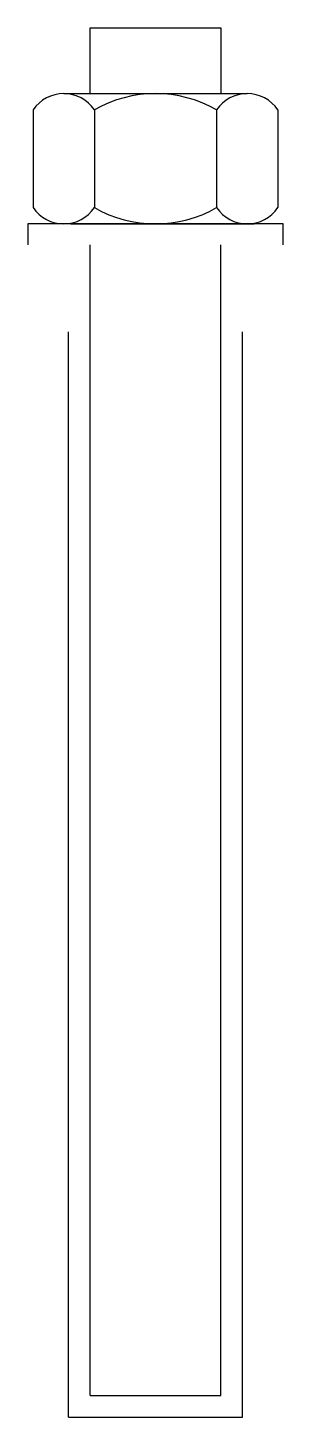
# Model space of a CAD drawing. Extents: x -0.73 to 0.73, y -6.75 to 1.25.
import ezdxf

# ---------------------------------------------------------------- set-up
doc = ezdxf.new("R2010")
doc.units = 0
doc.header["$MEASUREMENT"] = 0
doc.layers.get('0').update_dxf_attribs({"linetype": 'CONTINUOUS'})

msp = doc.modelspace()

# ---------------------------------------------------------------- linework, layer by layer
for p, q in [((-0.375, 0.871), (-0.375, 1.25)), ((0.375, 1.25), (0.375, 0.871)), ((-0.5277, 0.871), (0.5277, 0.871)), ((0.7345, 0.121), (-0.7345, 0.121)), ((-0.7345, 0.121), (-0.7345, 0)), ((-0.4871, 0.121), (0.5683, 0.121)), ((0.7345, 0), (0.7345, 0.121)), ((-0.375, -6.625), (-0.375, 0)), ((0.375, -6.625), (0.375, 0))]:
    msp.add_line(p, q)
at = {"lineweight": -2}
for p, q in [((-0.375, 1.25), (0.375, 1.25)), ((-0.7036, 0.7773), (-0.7036, 0.2148)), ((-0.3518, 0.7773), (-0.3518, 0.2148)), ((0.3518, 0.7773), (0.3518, 0.2148)), ((0.7036, 0.7773), (0.7036, 0.2148)), ((-0.375, -6.625), (0.375, -6.625))]:
    msp.add_line(p, q, dxfattribs=at)
at = {"color": 0, "linetype": 'Continuous'}
for p, q in [((-0.5, -6.75), (-0.5, -0.5)), ((0.5, -6.75), (0.5, -0.5))]:
    msp.add_line(p, q, dxfattribs=at)
at = {"color": 0, "linetype": 'Continuous', "lineweight": -2}
msp.add_line((-0.5, -6.75), (0.5, -6.75), dxfattribs=at)
at = {"lineweight": -2}
for centre, radius, start, end in [((-0.5277, 0.6591), 0.2119, 33.89006, 146.10994), ((0, 0.164), 0.707, 60.15817, 119.84183), ((0.5277, 0.6591), 0.2119, 33.89006, 146.10994), ((-0.5277, 0.3329), 0.2119, 213.89006, 326.10994), ((0, 0.828), 0.707, 240.15817, 299.84183), ((0.5277, 0.3329), 0.2119, 213.89006, 326.10994)]:
    msp.add_arc(centre, radius, start, end, dxfattribs=at)

doc.saveas('drawing.dxf')
